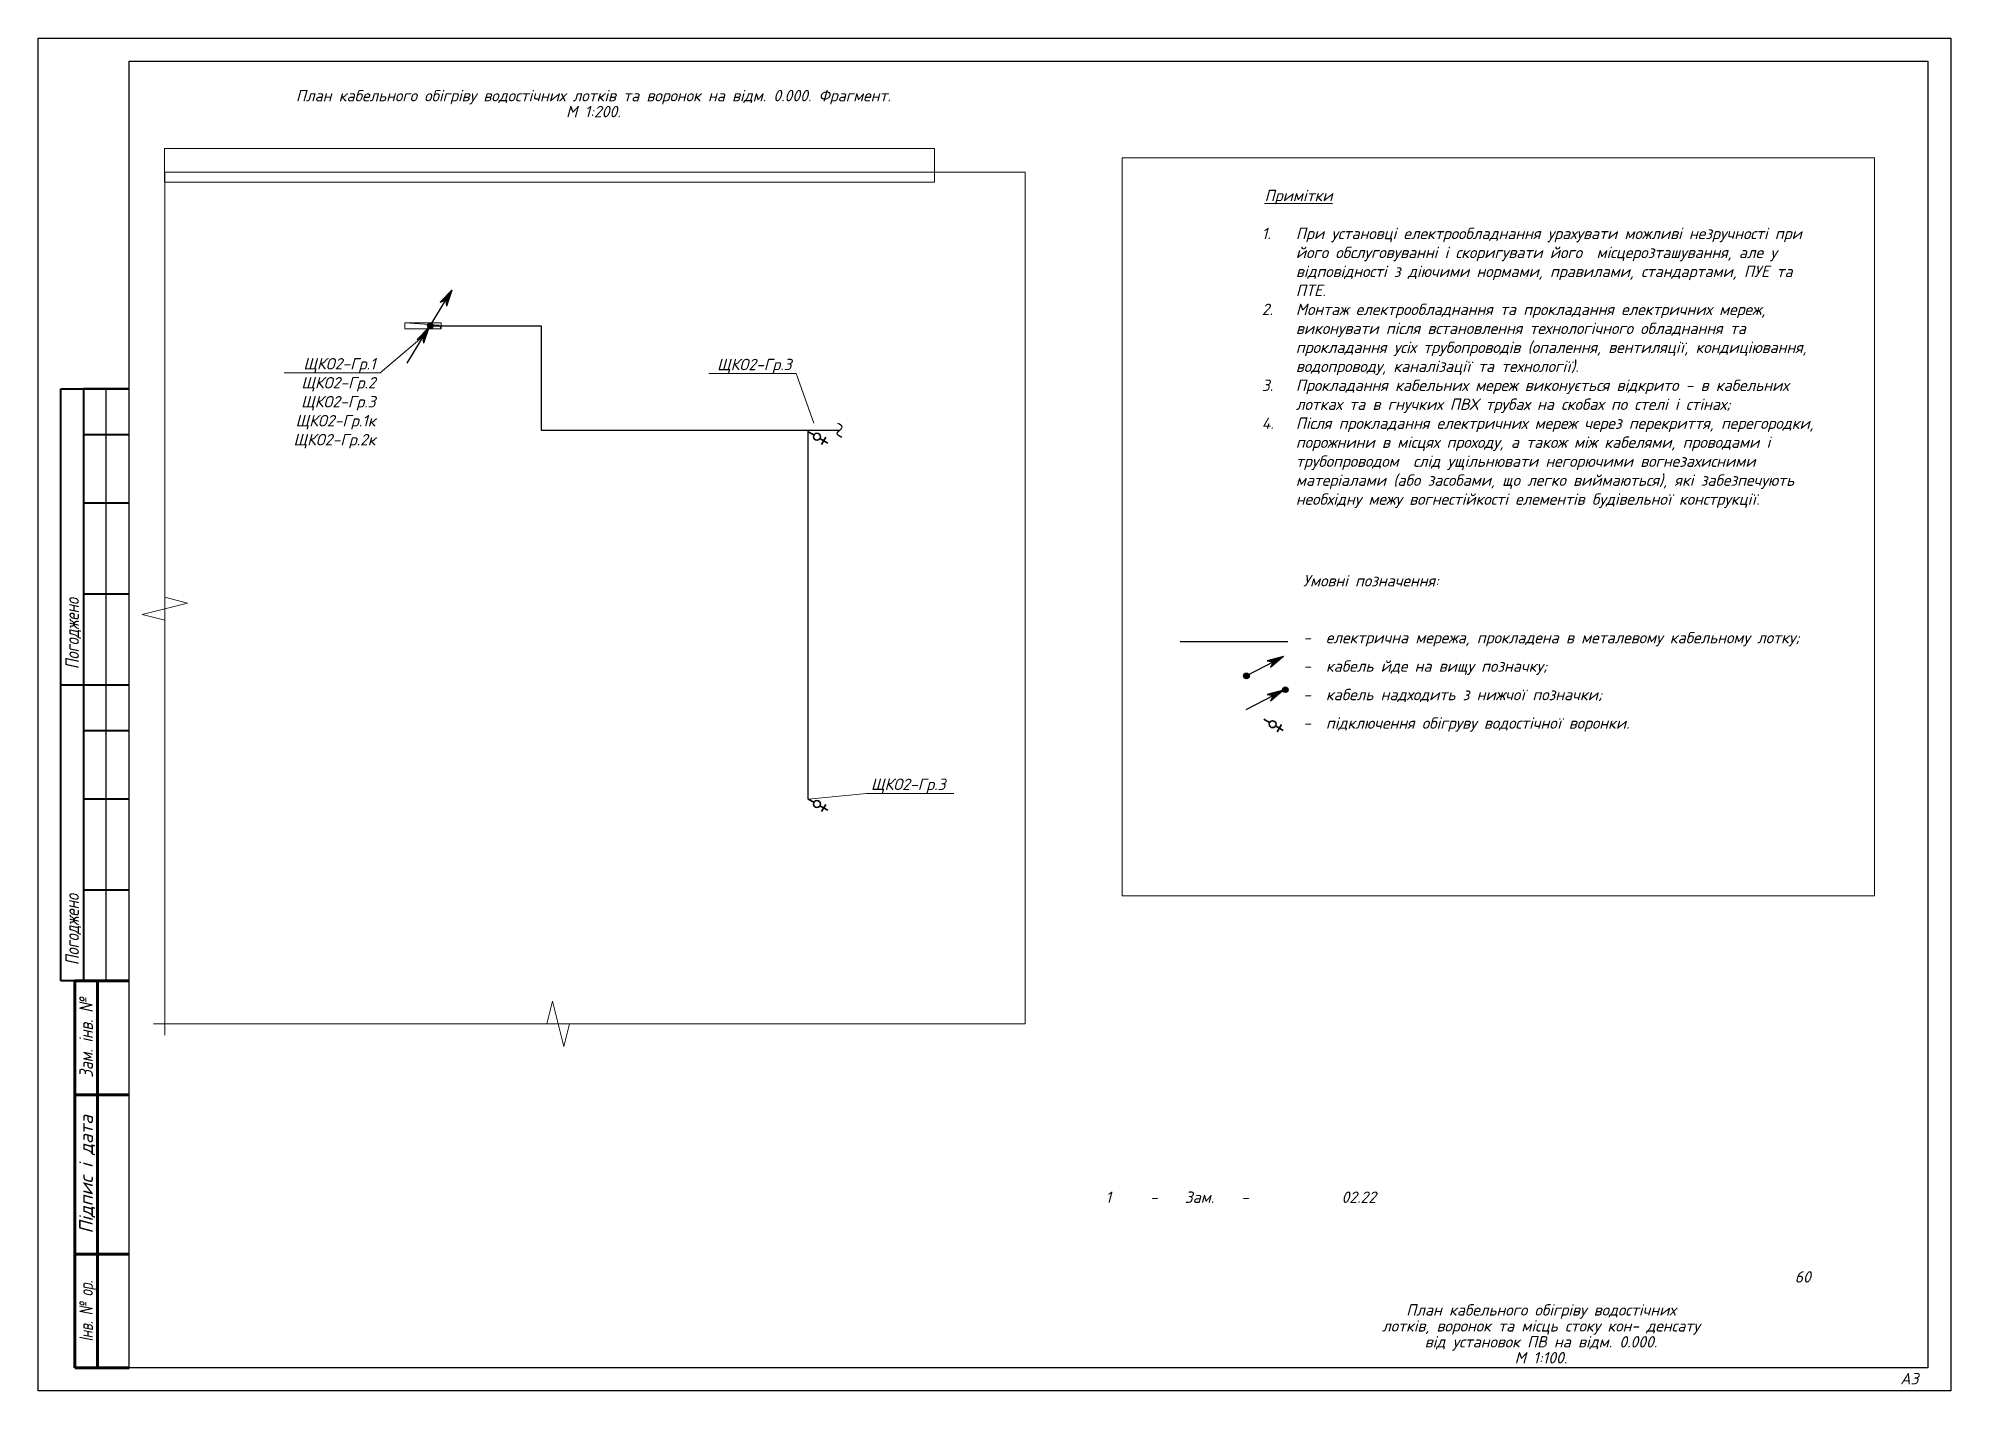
# Paper-space layout 'арк.60_0.00' of a CAD drawing. Header units: millimetres. Extents: x 0 to 420, y 0 to 297.
# The model-space entities are those that its viewports show. They can reach past a viewport. Long polylines and large blocks are cut down to what shows.
import ezdxf
from ezdxf import colors
from ezdxf.entities.mleader import LeaderData, LeaderLine
from ezdxf.enums import TextEntityAlignment as Align
from ezdxf.math import Vec2, Vec3

# ---------------------------------------------------------------- set-up
doc = ezdxf.new("R2010")
doc.units = ezdxf.units.MM
doc.layers.get('Defpoints').update_dxf_attribs({"color": 140})
for name, color, linetype, lineweight in [('E_В лотку', 5, 'Kabl_in_Lotok', 30), ('E_Обладнання', 3, 'Continuous', 35), ('E_Позначення', 7, 'Continuous', 15), ('E_Розп. мережі', 5, 'Continuous', 30)]:
    doc.layers.add(name, color=color, linetype=linetype, lineweight=lineweight)
doc.layers.add('E_Зміни', color=7, linetype='Continuous')
doc.layers.add('Схема', color=7, linetype='Continuous')
doc.styles.add('GOST 2.304', font='isocpeui.ttf')
doc.styles.add('ГОСТ 2.304', font='isocpeui.ttf')
doc.styles.add('СГЕНЕРИР_СТИЛЬ_7', font='isocpeui.ttf')
doc.linetypes.add('Kabl_in_Lotok', pattern='A,10,[130,ltypeshp.shx,S=1,R=0,X=0,Y=0],1,[130,ltypeshp.shx,S=1,R=90,X=0,Y=-1],1,[130,ltypeshp.shx,S=1,R=0,X=0,Y=0],10', length=22)

# ---------------------------------------------------------------- blocks, each defined once
blk = doc.blocks.new('*U185')
at = {"color": 0, "linetype": 'ByBlock', "lineweight": -2, "ltscale": 0.5}
for points in [[(0, 184.81), (0, 93.66), (5, 92.41), (-5, 89.91), (0, 88.66), (0, -2.5)], [(-2.5, 0), (83.87, 0), (85.12, 5), (87.62, -5), (88.87, 0), (175.25, 0)]]:
    blk.add_lwpolyline(points, dxfattribs=at)
blk = doc.blocks.new('*U213')
at = {"lineweight": 40}
for p, q in [((4.94, 90), (4.94, 220)), ((4.94, 220), (19.94, 220)), ((19.94, 220), (9.94, 220)), ((9.94, 220), (9.94, 90)), ((9.94, 210), (19.94, 210)), ((9.94, 195), (20, 195)), ((9.94, 175), (19.94, 175)), ((4.94, 155), (19.94, 155)), ((9.94, 145), (19.94, 145)), ((9.94, 130), (19.94, 130)), ((9.94, 110), (19.94, 110)), ((19.94, 90), (4.94, 90))]:
    blk.add_line(p, q, dxfattribs=at)
at = {"lineweight": 25}
blk.add_line((14.94, 90), (14.94, 220), dxfattribs=at)
at = {"linetype": 'Continuous', "lineweight": 60}
for p, q in [((8, 5), (8, 90)), ((8, 90), (20, 90)), ((13, 5), (13, 90)), ((8, 65), (20, 65)), ((8, 30), (20, 30)), ((20, 5), (8, 5))]:
    blk.add_line(p, q, dxfattribs=at)
at = {"lineweight": 30, "ltscale": 100}
blk.add_lwpolyline([(20, 292), (415, 292), (415, 5), (20, 5)], close=True, dxfattribs=at)
at = {"layer": 'Defpoints', "color": 4, "ltscale": 100}
blk.add_lwpolyline([(0, 297), (420, 297), (420, 0), (0, 0)], close=True, dxfattribs=at)
at = {"linetype": 'Continuous', "lineweight": 25, "style": 'СГЕНЕРИР_СТИЛЬ_7'}
for s, width, p in [('Погоджено', 0.8, (7.44, 166.27)), ('Погоджено', 0.8, (7.44, 101.27)), ('Зам. інв. №', 0.8, (10.5, 77.5)), ('Інв. № ор.', 0.7, (10.5, 17.5))]:
    blk.add_text(s, height=3, rotation=90, dxfattribs=dict(at, width=width)).set_placement(p, align=Align.MIDDLE_CENTER)
blk.add_text('Підпис і дата', height=3, rotation=90, dxfattribs=at).set_placement((10.5, 47.5), align=Align.MIDDLE_CENTER)
at = {"layer": 'Схема', "linetype": 'Continuous', "style": 'ГОСТ 2.304'}
blk.add_text('А3', height=2.5, dxfattribs=at).set_placement((408.91, 1.41))
blk = doc.blocks.new('*U195')
at = {"lineweight": -2}
h = blk.add_hatch(color=0, dxfattribs=at)
h.paths.add_polyline_path([(8.77, 16.13), (3.9, 10.61), (6.34, 11.65)])
h.paths.add_polyline_path([(8.77, 16.13), (6.34, 11.65), (6.79, 9.05)])
h = blk.add_hatch(color=0, dxfattribs=at)
edge = h.paths.add_edge_path()
edge.add_arc((0.07, 0), 1.28, 0, 360)
h = blk.add_hatch(color=0, dxfattribs=at)
h.paths.add_polyline_path([(-0.47, -0.71), (-5.33, -6.22), (-2.9, -5.18)])
h.paths.add_polyline_path([(-0.47, -0.71), (-2.9, -5.18), (-2.45, -7.79)])
at = {"color": 0, "lineweight": -2}
for p, q in [((0, 0), (8.77, 16.13)), ((8.77, 16.13), (3.9, 10.61)), ((8.77, 16.13), (6.79, 9.05)), ((3.9, 10.61), (6.34, 11.65)), ((6.34, 11.65), (6.79, 9.05)), ((-9.24, -16.84), (-0.47, -0.71)), ((-0.47, -0.71), (-5.33, -6.22)), ((-0.47, -0.71), (-2.45, -7.79)), ((-5.33, -6.22), (-2.9, -5.18)), ((-2.9, -5.18), (-2.45, -7.79))]:
    blk.add_line(p, q, dxfattribs=at)
blk.add_circle((0.11, 0), 1.24, dxfattribs=at)
blk = doc.blocks.new('_None')
blk = doc.blocks.new('*U192')
at = {"lineweight": -2}
h = blk.add_hatch(color=0, dxfattribs=at)
h.paths.add_polyline_path([(8.77, 16.13), (3.9, 10.61), (6.34, 11.65)])
h.paths.add_polyline_path([(8.77, 16.13), (6.34, 11.65), (6.79, 9.05)])
h = blk.add_hatch(color=0, dxfattribs=at)
edge = h.paths.add_edge_path()
edge.add_arc((0.07, 0), 1.28, 0, 360)
at = {"color": 0, "lineweight": -2}
for p, q in [((0, 0), (8.77, 16.13)), ((8.77, 16.13), (3.9, 10.61)), ((3.9, 10.61), (6.34, 11.65)), ((6.34, 11.65), (6.79, 9.05)), ((8.77, 16.13), (6.79, 9.05))]:
    blk.add_line(p, q, dxfattribs=at)
blk.add_circle((0.11, 0), 1.24, dxfattribs=at)
blk = doc.blocks.new('*U197')
at = {"lineweight": -2}
h = blk.add_hatch(color=0, dxfattribs=at)
edge = h.paths.add_edge_path()
edge.add_arc((0.07, 0), 1.28, 0, 360)
h = blk.add_hatch(color=0, dxfattribs=at)
h.paths.add_polyline_path([(-0.47, -0.71), (-5.33, -6.22), (-2.9, -5.18)])
h.paths.add_polyline_path([(-0.47, -0.71), (-2.9, -5.18), (-2.45, -7.79)])
at = {"color": 0, "lineweight": -2}
for p, q in [((-9.24, -16.84), (-0.47, -0.71)), ((-0.47, -0.71), (-5.33, -6.22)), ((-5.33, -6.22), (-2.9, -5.18)), ((-2.9, -5.18), (-2.45, -7.79)), ((-0.47, -0.71), (-2.45, -7.79))]:
    blk.add_line(p, q, dxfattribs=at)
at = {"lineweight": -2}
for p, q in [((-0.47, -0.71), (-5.33, -6.22)), ((-5.33, -6.22), (-2.9, -5.18)), ((-2.9, -5.18), (-2.45, -7.79)), ((-0.47, -0.71), (-2.45, -7.79))]:
    blk.add_line(p, q, dxfattribs=at)
at = {"color": 0, "lineweight": -2}
blk.add_circle((0.11, 0), 1.24, dxfattribs=at)
blk = doc.blocks.new('электровывод')
at = {"color": 0, "linetype": 'ByBlock', "lineweight": -2}
for p, q in [((-123, 124), (-205, 207)), ((-202, 127), (-125, 204)), ((-59, 60), (0, 0))]:
    blk.add_line(p, q, dxfattribs=at)
blk.add_circle((-91, 92), 44.9, dxfattribs=at)

msp = doc.modelspace()

# ---------------------------------------------------------------- linework, layer by layer
at = {"layer": 'Defpoints', "lineweight": 5}
msp.add_lwpolyline([(499858.9, 133466.2), (498258.9, 133466.2), (498258.9, 133716.2), (499858.9, 133716.2), (499858.9, 133466.2), (499760.1, 133619.9), (498258.9, 133716.2)], dxfattribs=at)
at = {"layer": 'E_В лотку', "ltscale": 160}
msp.add_lwpolyline([(499373.8, 133589.4), (504241.8, 133591.2), (504241.8, 129003.7), (517354.6, 129003.7)], dxfattribs=at)
at = {"layer": 'E_В лотку', "ltscale": 80}
msp.add_lwpolyline([(537675.2, 91085.3), (540040.8, 91085.3)], dxfattribs=at)
at = {"layer": 'E_Розп. мережі', "color": 0}
msp.add_spline([(517447.3, 128685.6), (517253.5, 128873.7), (517468.3, 129147), (517273.4, 129308.2)], degree=3, dxfattribs=at)

# ---------------------------------------------------------------- block references
at = {"layer": 'E_Обладнання', "xscale": -1.687500000021705, "yscale": 1.687500000021705, "zscale": 1.687500000021704, "rotation": 284.4892115701171}
msp.add_blockref('электровывод', (539518.4, 89377.7), dxfattribs=at)
at = {"layer": 'E_Розп. мережі'}
for name, p, xscale, yscale, zscale, rotation in [('*U195', (499368.2, 133589.8), 100.0000000000001, 100.0000000000001, 100.0000000000001, 357.0874877686715), ('*U192', (539128.3, 90333), 50.00000000000003, 50.00000000000003, 50.00000000000003, 325.728475138556), ('*U197', (539984, 90028.6), 50.00000000000003, 50.00000000000003, 50.00000000000003, 325.728475138556)]:
    msp.add_blockref(name, p, dxfattribs=dict(at, xscale=xscale, yscale=yscale, zscale=zscale, rotation=rotation))

# ---------------------------------------------------------------- texts
at = {"color": 7, "lineweight": 15, "insert": (539468.4, 101003), "char_height": 250, "width": 12232.662, "attachment_point": 1, "style": 'GOST 2.304'}
msp.add_mtext('\\pi63.6875;{\\LПримітки\\P\\pi0;}\\P\\pi-750,l750,t750;1.^IПри установці електрообладнання урахувати можливі незручності при його обслуговуванні і скоригувати його  місцерозташування, але у відповідності з діючими нормами, правилами, стандартами, ПУЕ та ПТЕ.\\P2.^IМонтаж електрообладнання та прокладання електричних мереж, виконувати після встановлення технологічного обладнання та прокладання усіх трубопроводів (опалення, вентиляції, кондиціювання, водопроводу, каналізації та технології){\\fISOCPEUR|b0|i1|c238|p34;.\\P}3.^IПрокладання кабельних мереж виконується відкрито - в кабельних лотках та в гнучких ПВХ трубах на скобах по стелі і стінах;\\P4.^IПісля прокладання електричних мереж через перекриття, перегородки, порожнини в місцях проходу, а також між кабелями, проводами і трубопроводом  слід ущільнювати негорючими вогнезахисними матеріалами (або засобами, що легко виймаються), які забезпечують необхідну межу вогнестійкості елементів будівельної конструкції.', dxfattribs=at)
at = {"color": 7, "lineweight": 15, "insert": (540378.3, 92544.2), "char_height": 250, "width": 18030.568, "attachment_point": 1, "line_spacing_factor": 1.5, "style": 'GOST 2.304'}
msp.add_mtext('\\pt500;{\\C256;Умовні позначення:\\P\\P-^Iелектрична мережа, прокладена в металевому кабельному лотку;\\P-^Iкабель йде на вищу позначку;\\P-^Iкабель надходить з нижчої позначки;\\P-^Iпідключення обігруву водостічної воронки.}', dxfattribs=at)

# ---------------------------------------------------------------- leaders
at = {"layer": 'E_Позначення'}
ml = msp.add_multileader_mtext('Standard', dxfattribs=at)
ml.set_content('ЩКО2-Гр.3', color=256, style='ГОСТ 2.304')
ml.set_leader_properties(color=256, linetype='ByLayer', lineweight=-1)
ml.set_arrow_properties(name='NONE')
ml.build(insert=Vec2(0, 0))
ml.multileader.update_dxf_attribs({"has_dogleg": 0, "text_left_attachment_type": 6, "text_right_attachment_type": 6, "dogleg_length": 0, "arrow_head_size": 2})
ctx = ml.context
ctx.base_point, ctx.char_height, ctx.arrow_head_size, ctx.landing_gap_size, ctx.plane_origin = Vec3(518531.7, 113054.8), 500, 2, 200, Vec3(558196.5, 110097.7)
ctx.left_attachment, ctx.right_attachment = 6, 6
notes = []
notes.append((ctx, [(0, (1, 1, 0), (518531.7, 113054.8), (1, 0), 0, [(0, [(515980, 112808.3)], 0, [])])]))
ctx.mtext.insert, ctx.mtext.flow_direction = Vec3(518731.7, 113704.8), 5
ctx.mtext.has_bg_fill, ctx.mtext.bg_color, ctx.mtext.bg_scale_factor, ctx.mtext.bg_transparency, ctx.mtext.use_window_bg_color = 1, -1027028792, 1.5, 0, 1
for ctx, leaders in notes:
    for number, flags, end, landing, length, lines in leaders:
        leader = LeaderData()
        leader.index, (leader.has_last_leader_line, leader.has_dogleg_vector, leader.attachment_direction) = number, flags
        leader.last_leader_point, leader.dogleg_vector, leader.dogleg_length = Vec3(end), Vec3(landing), length
        for number, points, colour, breaks in lines:
            line = LeaderLine()
            line.index, line.vertices, line.color, line.breaks = number, Vec3.list(points), colors.encode_raw_color(colour), breaks
            leader.lines.append(line)
        ctx.leaders.append(leader)

# ---------------------------------------------------------------- next in the draw order: linework, layer by layer
at = {"layer": 'E_В лотку', "ltscale": 160}
msp.add_lwpolyline([(515975.3, 112798.3), (515975.3, 129003.7)], dxfattribs=at)

# ---------------------------------------------------------------- next in the draw order: block references
at = {"layer": 'E_Обладнання', "xscale": -3.375000000043411, "yscale": 3.37500000004341, "zscale": 3.375000000043408, "rotation": 284.4892115701171}
msp.add_blockref('электровывод', (515980, 112808.3), dxfattribs=at)

# ---------------------------------------------------------------- next in the draw order: leaders
at = {"layer": 'E_Позначення'}
ml = msp.add_multileader_mtext('Standard', dxfattribs=at)
ml.set_content('ЩКО2-Гр.1\\PЩКО2-Гр.2\\PЩКО2-Гр.3\\PЩКО2-Гр.1к\\PЩКО2-Гр.2к', color=256, style='ГОСТ 2.304')
ml.set_leader_properties(color=256, linetype='ByLayer', lineweight=-1)
ml.set_arrow_properties(name='NONE')
ml.build(insert=Vec2(0, 0))
ml.multileader.update_dxf_attribs({"has_dogleg": 0, "text_left_attachment_type": 6, "text_right_attachment_type": 6, "dogleg_length": 0, "arrow_head_size": 2})
ctx = ml.context
ctx.base_point, ctx.char_height, ctx.arrow_head_size, ctx.landing_gap_size, ctx.plane_origin = Vec3(492956.6, 131524.6), 500, 2, 200, Vec3(524860.2, 129181.9)
ctx.left_attachment, ctx.right_attachment, ctx.text_align_type = 6, 6, 2
notes = []
notes.append((ctx, [(1, (1, 1, 0), (497174.8, 131524.6), (-1, 0), 0, [(0, [(499103.6, 133164)], 0, [])])]))
ctx.mtext.insert, ctx.mtext.alignment, ctx.mtext.flow_direction = Vec3(496974.8, 132174.6), 3, 5
ctx.mtext.has_bg_fill, ctx.mtext.bg_color, ctx.mtext.bg_scale_factor, ctx.mtext.bg_transparency, ctx.mtext.use_window_bg_color = 1, -1027028792, 1.5, 0, 1
ml = msp.add_multileader_mtext('Standard', dxfattribs=at)
ml.set_content('ЩКО2-Гр.3', color=256, style='ГОСТ 2.304')
ml.set_leader_properties(color=256, linetype='ByLayer', lineweight=-1)
ml.set_arrow_properties(name='NONE')
ml.build(insert=Vec2(0, 0))
ml.multileader.update_dxf_attribs({"has_dogleg": 0, "text_left_attachment_type": 6, "text_right_attachment_type": 6, "dogleg_length": 0, "arrow_head_size": 2})
ctx = ml.context
ctx.base_point, ctx.char_height, ctx.arrow_head_size, ctx.landing_gap_size, ctx.plane_origin = Vec3(511624.9, 131493), 500, 2, 200, Vec3(558204.8, 126228.6)
ctx.left_attachment, ctx.right_attachment, ctx.text_align_type = 6, 6, 2
notes.append((ctx, [(1, (1, 1, 0), (515445.7, 131493), (-1, 0), 0, [(0, [(516217.4, 129321.1)], 0, [])])]))
ctx.mtext.insert, ctx.mtext.alignment, ctx.mtext.flow_direction = Vec3(515245.7, 132143), 3, 5
ctx.mtext.has_bg_fill, ctx.mtext.bg_color, ctx.mtext.bg_scale_factor, ctx.mtext.bg_transparency, ctx.mtext.use_window_bg_color = 1, -1027028792, 1.5, 0, 1
for ctx, leaders in notes:
    for number, flags, end, landing, length, lines in leaders:
        leader = LeaderData()
        leader.index, (leader.has_last_leader_line, leader.has_dogleg_vector, leader.attachment_direction) = number, flags
        leader.last_leader_point, leader.dogleg_vector, leader.dogleg_length = Vec3(end), Vec3(landing), length
        for number, points, colour, breaks in lines:
            line = LeaderLine()
            line.index, line.vertices, line.color, line.breaks = number, Vec3.list(points), colors.encode_raw_color(colour), breaks
            leader.lines.append(line)
        ctx.leaders.append(leader)

# ---------------------------------------------------------------- next in the draw order: block references
at = {"layer": 'E_Обладнання', "xscale": -3.375000000043411, "yscale": 3.37500000004341, "zscale": 3.375000000043408, "rotation": 284.4892115701171}
msp.add_blockref('электровывод', (515980, 128938.8), dxfattribs=at)

psp = doc.layouts.new('арк.60_0.00')

# ---------------------------------------------------------------- block references
psp.add_blockref('*U213', (0, 0))
at = {"lineweight": 18}
psp.add_blockref('*U185', (27.79, 80.57), dxfattribs=at)

# ---------------------------------------------------------------- texts
at = {"linetype": 'Continuous', "lineweight": 25, "char_height": 2.5, "attachment_point": 5, "line_spacing_factor": 0.84, "style": 'GOST 2.304'}
for s, insert, width in [('План кабельного обігріву водостічних лотків та воронок на відм. 0.000. Фрагмент.\\PМ 1:200.', (121.9, 282.65), 125.0291), ('{\\C7;60}', (387.5, 25), 15), ('План кабельного обігріву водостічних лотків, воронок та місць стоку кон- денсату від установок ПВ на відм. 0.000. \\PМ 1:100.', (330, 12.5), 70)]:
    psp.add_mtext(s, dxfattribs=dict(at, insert=insert, width=width))
at = {"layer": 'E_Зміни', "linetype": 'Continuous', "lineweight": 25, "char_height": 2.5, "width": 10, "attachment_point": 5, "line_spacing_factor": 0.84, "style": 'GOST 2.304'}
for s, insert in [('{\\C7;1}', (235, 42.5)), ('{\\C7;-}', (245, 42.5)), ('{\\C7;Зам.}', (255, 42.5)), ('{\\C7;-}', (265, 42.5)), ('{\\C7;02.22}', (290, 42.5))]:
    psp.add_mtext(s, dxfattribs=dict(at, insert=insert))

# ---------------------------------------------------------------- viewports
at = {"layer": 'Defpoints'}
for center, size, view_center_point, view_height, status in [((112.29, 269.09), (169.12, 7.42841), (504615.46, 75234.82), 1485.68266, 4), ((122.25, 174.09), (188.91, 187.051), (506607.21, 121639.05), 37410.2084, 3)]:
    psp.add_viewport(center=center, size=size, view_center_point=view_center_point, view_height=view_height, status=status, dxfattribs=at)
psp.add_viewport(center=(320.65, 189.71), size=(165.19, 162.1185), view_center_point=(544665.34, 93602.03), view_height=16211.8501, dxfattribs=at)

doc.saveas('drawing.dxf')
